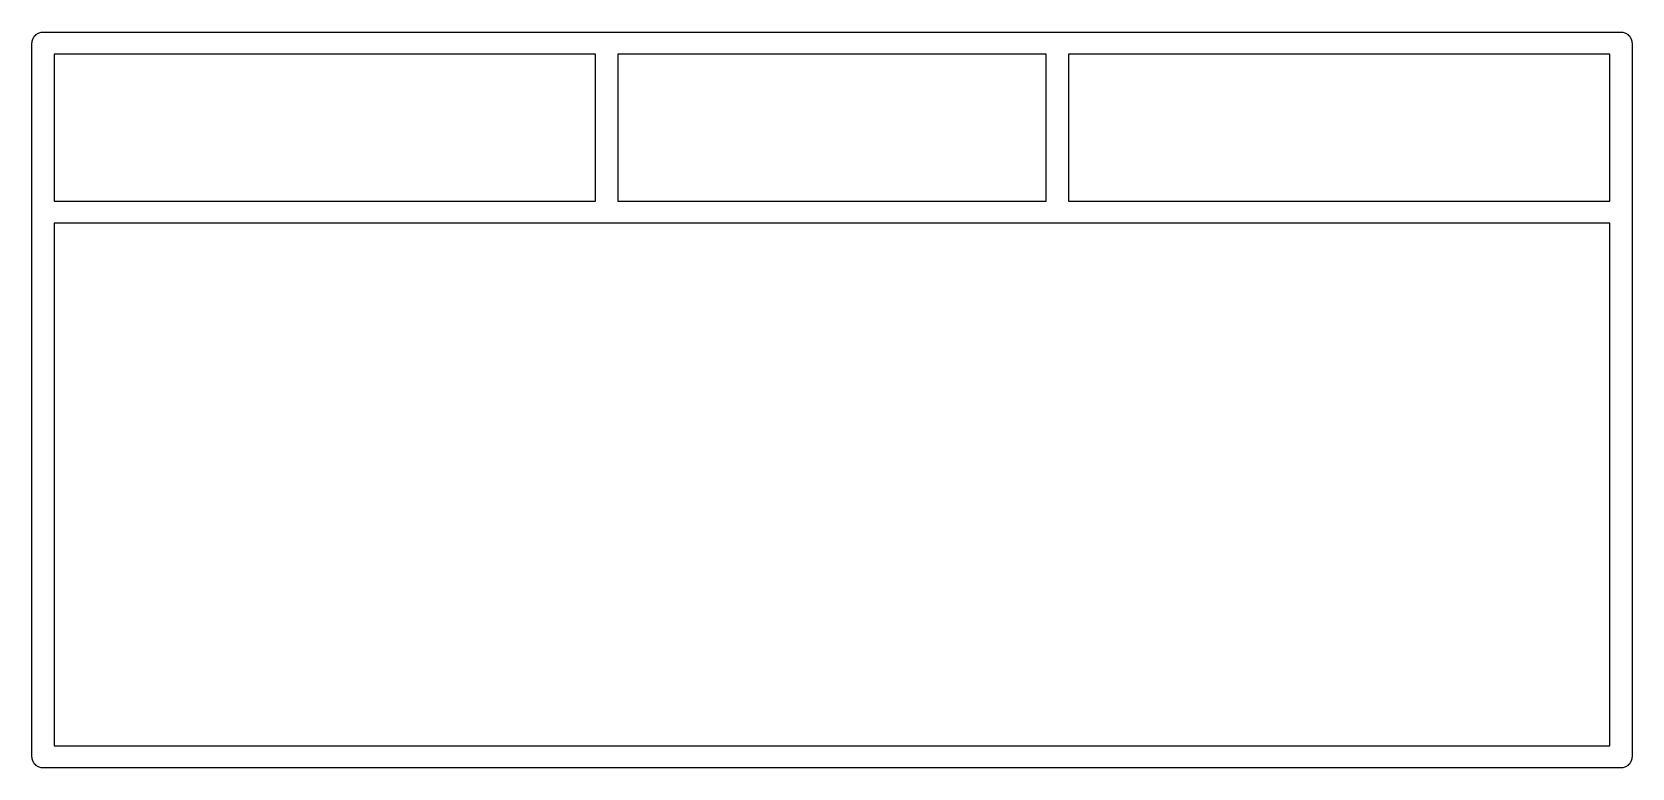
# Model space of a CAD drawing. Extents: x 100.7 to 134.3, y -98.1 to -51.9.
# Drawn here: x 104.59 to 115.41, y -84.85 to -79.88 of the extents above; entities that cross this region are included whole.
import ezdxf

# ---------------------------------------------------------------- set-up
doc = ezdxf.new("R2010")
doc.units = 0
doc.header["$MEASUREMENT"] = 0
doc.layers.add('BLACK', color=7, linetype='CONTINUOUS')

msp = doc.modelspace()

# ---------------------------------------------------------------- linework, layer by layer
at = {"layer": 'Black'}
for p, q in [((104.592, -79.939), (104.594, -79.9328)), ((104.592, -79.9455), (104.592, -79.939)), ((104.594, -79.9328), (104.596, -79.9263)), ((104.596, -79.9263), (104.599, -79.9207)), ((104.599, -79.9207), (104.601, -79.9145)), ((104.601, -79.9145), (104.605, -79.9095)), ((104.605, -79.9095), (104.609, -79.9038)), ((104.609, -79.9038), (104.614, -79.8996)), ((104.614, -79.8996), (104.618, -79.8945)), ((104.618, -79.8945), (104.623, -79.8913)), ((104.623, -79.8913), (104.628, -79.887)), ((104.628, -79.887), (104.635, -79.8848)), ((104.635, -79.8848), (104.64, -79.8815)), ((104.64, -79.8815), (104.647, -79.8804)), ((104.647, -79.8804), (104.653, -79.8781)), ((104.653, -79.8781), (104.66, -79.8781)), ((104.66, -79.8781), (104.666, -79.877)), ((104.666, -79.877), (110, -79.877)), ((110, -79.877), (115.334, -79.877)), ((115.334, -79.877), (115.34, -79.8781)), ((115.34, -79.8781), (115.347, -79.8781)), ((115.347, -79.8781), (115.353, -79.8804)), ((115.353, -79.8804), (115.36, -79.8815)), ((115.36, -79.8815), (115.365, -79.8848)), ((115.365, -79.8848), (115.371, -79.887)), ((115.371, -79.887), (115.377, -79.8913)), ((115.377, -79.8913), (115.382, -79.8945)), ((115.382, -79.8945), (115.386, -79.8996)), ((115.386, -79.8996), (115.391, -79.9038)), ((115.391, -79.9038), (115.395, -79.9095)), ((115.395, -79.9095), (115.399, -79.9145)), ((115.399, -79.9145), (115.401, -79.9207)), ((115.401, -79.9207), (115.404, -79.9263)), ((115.404, -79.9263), (115.406, -79.9328)), ((115.406, -79.9328), (115.408, -79.939)), ((115.408, -79.939), (115.408, -79.9455)), ((104.591, -79.952), (104.592, -79.9455)), ((104.591, -81.095), (104.591, -79.952)), ((104.741, -80.027), (104.741, -81.02)), ((108.401, -80.027), (104.741, -80.027)), ((108.401, -81.02), (108.401, -80.027)), ((110, -80.027), (108.551, -80.027)), ((108.551, -80.027), (108.551, -81.02)), ((111.449, -80.027), (110, -80.027)), ((111.449, -81.02), (111.449, -80.027)), ((111.599, -80.027), (111.599, -81.02)), ((115.259, -80.027), (111.599, -80.027)), ((115.259, -81.02), (115.259, -80.027)), ((115.408, -79.9455), (115.409, -79.952)), ((115.409, -79.952), (115.409, -81.095)), ((104.741, -81.02), (108.401, -81.02)), ((108.551, -81.02), (111.449, -81.02)), ((111.599, -81.02), (115.259, -81.02)), ((104.591, -84.778), (104.591, -81.095)), ((115.409, -81.095), (115.409, -84.778)), ((104.741, -81.17), (104.741, -84.703)), ((115.259, -81.17), (104.741, -81.17)), ((115.259, -84.703), (115.259, -81.17)), ((104.741, -84.703), (115.259, -84.703)), ((104.592, -84.7845), (104.591, -84.778)), ((104.592, -84.791), (104.592, -84.7845)), ((104.594, -84.7972), (104.592, -84.791)), ((104.596, -84.8037), (104.594, -84.7972)), ((104.599, -84.8093), (104.596, -84.8037)), ((104.601, -84.8155), (104.599, -84.8093)), ((115.401, -84.8093), (115.399, -84.8155)), ((115.404, -84.8037), (115.401, -84.8093)), ((115.406, -84.7972), (115.404, -84.8037)), ((115.408, -84.791), (115.406, -84.7972)), ((115.409, -84.778), (115.408, -84.7845)), ((115.408, -84.7845), (115.408, -84.791)), ((104.605, -84.8205), (104.601, -84.8155)), ((104.609, -84.8262), (104.605, -84.8205)), ((104.614, -84.8304), (104.609, -84.8262)), ((104.618, -84.8355), (104.614, -84.8304)), ((104.623, -84.8387), (104.618, -84.8355)), ((104.628, -84.843), (104.623, -84.8387)), ((104.635, -84.8452), (104.628, -84.843)), ((104.64, -84.8485), (104.635, -84.8452)), ((104.647, -84.8496), (104.64, -84.8485)), ((104.653, -84.8519), (104.647, -84.8496)), ((104.66, -84.8519), (104.653, -84.8519)), ((104.666, -84.853), (104.66, -84.8519)), ((115.334, -84.853), (104.666, -84.853)), ((115.34, -84.8519), (115.334, -84.853)), ((115.347, -84.8519), (115.34, -84.8519)), ((115.353, -84.8496), (115.347, -84.8519)), ((115.36, -84.8485), (115.353, -84.8496)), ((115.365, -84.8452), (115.36, -84.8485)), ((115.371, -84.843), (115.365, -84.8452)), ((115.377, -84.8387), (115.371, -84.843)), ((115.382, -84.8355), (115.377, -84.8387)), ((115.386, -84.8304), (115.382, -84.8355)), ((115.391, -84.8262), (115.386, -84.8304)), ((115.395, -84.8205), (115.391, -84.8262)), ((115.399, -84.8155), (115.395, -84.8205))]:
    msp.add_line(p, q, dxfattribs=at)

doc.saveas('drawing.dxf')
